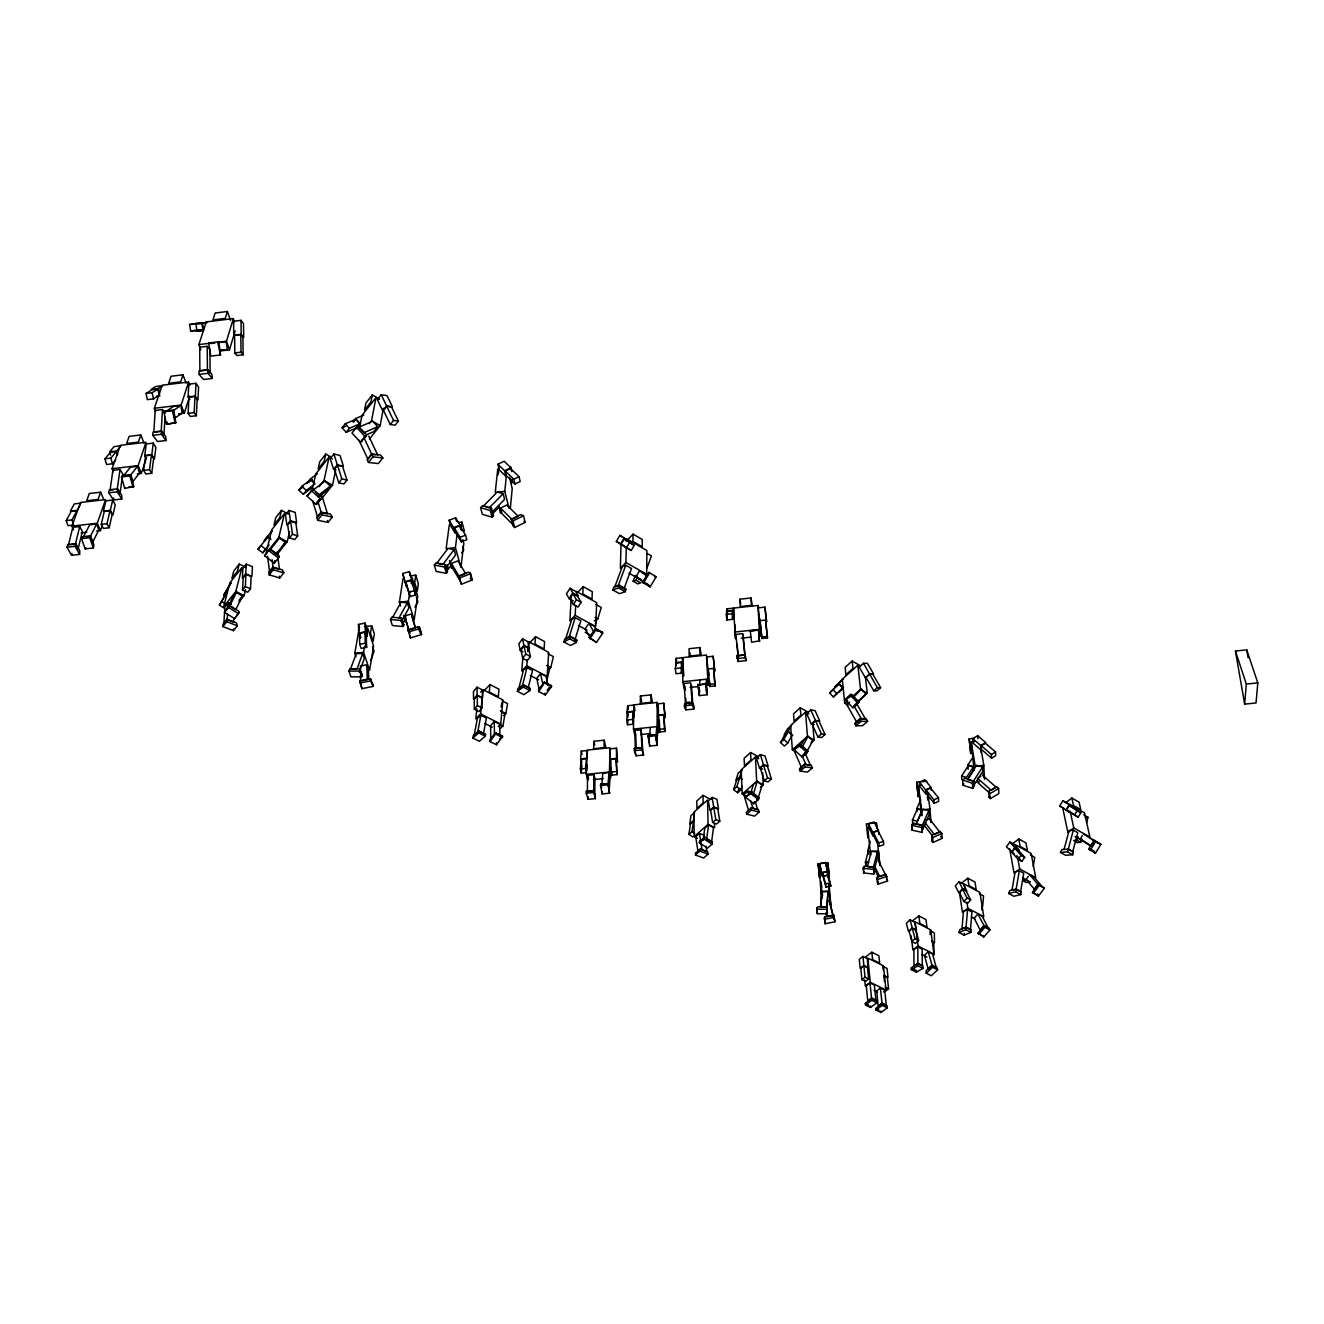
<?xml version="1.0" encoding="UTF-8"?>
<svg xmlns="http://www.w3.org/2000/svg" width="1324" height="1324" viewBox="0 0 1324 1324"><rect width="100%" height="100%" fill="white"/><g stroke="black" fill="none" stroke-linecap="round" stroke-linejoin="round"><path stroke-width="1.5" d="M595.436 798.62L593.831 790.478L595.436 798.62L588.055 799.348L586.234 793.242L586.433 791.222L593.831 790.478M593.764 790.13L593.831 774.689L587.542 775.318L587.409 792.695M657.201 702.432L658.425 708.522L658.376 732.751L657.118 726.644L657.201 702.432L633.865 704.848L633.468 729.061L634.792 735.151L634.841 731.113M588.055 799.348L588.071 796.717M650.994 694.901L650.945 702.332L640.336 703.441L640.435 695.994L650.994 694.901L652.55 702.514M633.054 534.135L632.922 541.417L642.223 546.795L642.306 539.497L633.054 534.135L626.269 541.284M620.989 544.478L620.377 568.261L625.904 562.501L626.252 546.663M133.774 486.537L130.977 474.588L122.586 475.564L121.494 476.938L124.688 488.424L133.774 486.537L128.759 487.116M611.043 767.755L610.761 777.867L609.404 772.041L610.099 747.762L587.31 750.063L586.317 774.341L587.74 780.167M604.224 740.215L603.976 747.663L593.615 748.722L593.897 741.258L604.224 740.215L605.896 747.497M583.156 586.615L582.808 593.963L592.01 599.077L592.308 591.729L583.156 586.615L577.976 592.06M196.349 415.753L197.144 399.666L194.976 396.488L188.951 397.217L188.107 413.32L190.325 416.464L196.349 415.753L194.165 412.608L194.976 396.488M250.534 588.7L251.146 576.486L245.966 574.384L243.169 577.893L242.524 590.123L247.737 592.209L250.534 588.7L245.321 586.615L245.966 574.384M196.002 383.298L198.6 387.154L197.971 399.914L195.356 396.108L196.002 383.298L188.786 384.175L188.124 396.968L189.878 399.517M245.718 573.822L246.231 564.156L252.421 566.672L251.941 576.337L245.718 573.822L242.375 578.042L242.904 568.36L246.231 564.156M571.207 596.876L569.899 620.84L575.179 615.346L575.692 605.366M237.344 625.805L236.433 622.876L226.95 619.185L223.044 624.067L222.879 626.583L233.421 630.638L237.344 625.805L226.801 621.701L226.95 619.185M161.197 431.376L162.455 409.546L155.156 410.423L153.849 432.253L161.197 431.376L163.961 435.133L164.987 417.325M165.996 440.528L161.379 434.289L161.578 430.995L153.005 432.005L152.806 435.315L157.473 441.521L165.996 440.528L165.715 436.622L161.578 430.995M233.736 618.507L233.52 622.197L227.198 619.748L227.529 614.204M233.421 630.638L233.52 628.966M227.86 608.659L228.208 603.115L231.336 604.356M609.619 793.208L608.246 783.676L600.616 784.255L600.517 785.595L602.205 793.937L609.619 793.208L607.948 784.867L609.057 772.521L602.768 773.15L601.923 784.553M609.139 790.825L610.05 777.502L609.057 772.521M602.205 793.937L602.354 791.918M535.525 636.695L534.979 644.093L544.081 648.975L544.594 641.577L535.525 636.695L529.335 643.199M522.897 656.919L521.772 670.987L526.803 665.74L527.266 659.716M527.895 651.689L528.673 641.66L548.699 652.401L547.126 676.514L526.803 665.74M175.877 422.687L173.643 409.96L165.02 411.003L163.845 411.764L166.493 424.243L175.877 422.687L166.493 424.243M981.729 909.936L982.027 906.212M982.722 906.261L983.55 895.901L979.264 893.617M167.271 423.713L167.387 422.207M970.955 932.394L971.171 929.729L966.057 927.048L959.883 929.531L958.973 932.477L964.104 935.141L970.955 932.394L965.825 929.729L958.973 932.477M1244.659 704.12L1246.314 684.045L1235.441 651.027L1246.711 649.869L1257.8 682.886L1256.029 702.978L1244.659 704.12L1235.441 651.027M657.234 745.296L655.81 734.688L648.197 735.449L648.098 736.525L649.621 746.057L657.234 745.296L655.81 734.688M964.104 935.141L964.253 933.354M965.825 929.729L967.563 909.687L971.932 911.971L970.459 929.68L966.073 927.379L961.969 929.034L963.475 911.359L967.563 909.687M585.572 768.466L586.416 758.685L581.219 759.215L580.342 768.979L581.219 773.133L586.433 772.604L585.572 768.466L580.342 768.979M586.598 770.651L587.095 764.776M655.992 735.763L656.77 726.909L657.664 732.586L656.754 743.261L656.141 739.437M498.304 726.611L500.72 724.145L502.888 699.916L483.061 689.655L480.695 692.154M581.219 773.133L581.915 765.305M580.607 758.851L581.302 751.138L587.508 750.509L586.846 758.222L580.607 758.851L581.65 763.816M649.323 738.196L650.316 727.571M649.621 746.057L649.77 744.436M693.726 709.085C696.308 698.956 678.864 700.777 685.998 709.879L693.726 709.085L692.353 702.316M512.355 479.453L512.007 483.061L511.081 479.305M510.352 508.184L512.222 488.556L509.442 477.285M827.351 913.841L826.987 906.973L817.951 906.824L816.709 909.158L817.338 913.676L827.351 913.841L826.987 906.973M490.012 684.558L489.284 691.989L498.287 696.656L498.983 689.225L490.012 684.558L484.088 690.78M828.046 891.681L826.524 907.288L820.516 907.188L822.072 891.598L828.046 891.681L827.037 911.16M821.625 897.54L820.847 905.202L821.575 890.539M500.919 509.243L500.522 513.182L498.602 505.636M476.855 708.77L475.812 718.866L480.612 713.851L483.061 689.655M509.028 508.333L504.792 491.353L506.347 475.713L505.288 470.98L510.501 468.481L519.041 476.706L520.2 481.473L514.97 484.005L506.463 475.746M817.338 913.676L816.875 907.585M821.592 884.746L821.559 894.031M707.182 694.769L705.874 683.482L697.98 685.054L699.37 695.58L707.182 694.769L705.874 683.482M497.989 475.018L498.751 467.819M705.841 686.842L706.652 679.328L706.668 693.147L706.255 690.003M632.839 724.211L632.922 711.716L627.593 712.279L626.699 720.041L627.477 724.758L632.839 724.211L632.922 711.716M634.295 716.847L634.064 705.08L627.708 705.725L626.98 711.849L627.924 717.492M627.477 724.758L627.924 720.868M699.37 695.58L698.062 684.293M699.37 685.667L700.032 680.023M461.05 529.418L461.96 522.136L458.17 522.566M462.738 539.646L463.814 543.585L460.918 567.384L455.423 547.623L457.177 533.787M452.229 564.438L451.716 568.393L449.481 560.499M1038.43 896.166L1032.455 892.393L1037.966 883.853L1044.371 888.139L1038.43 896.166L1037.751 893.882M151.714 473.313L149.513 469.689L151.416 455.125L145.541 455.804L143.621 470.384L145.839 474.009L151.714 473.313L153.601 458.766L151.416 455.125M153.286 443.126L155.884 447.512L154.395 459.064L151.78 454.678L153.286 443.126L146.269 443.954L144.746 455.506L146.501 458.418M449.283 524.949L446.138 548.666L455.423 547.623M712.031 844.166L712.312 842.014L704.947 837.281L699.568 841.402L699.37 842.842L707.562 848.072L712.031 844.166L703.822 838.903L704.02 837.48M708.605 824.703L706.668 838.886L711.584 842.031L713.471 827.831L708.605 824.703L704.815 828.063L703.127 840.21M121.808 499.016L121.758 495.325L117.604 488.821L109.263 489.797L108.833 492.793L113.5 499.976L121.808 499.016L117.191 491.816L117.604 488.821M220.496 354.964L218.824 341.791L217.632 341.906L220.496 354.964L210.814 356.139L208.729 342.999L218.824 341.791M120.021 469.49L117.24 489.268L120.004 493.587L122.751 473.86L120.021 469.49L112.904 470.318L110.091 490.095L113.665 489.681M758.52 630.671L758.371 629.744L750.278 631.002L751.585 642.272L759.678 640.799M989.045 791.156L990.484 798.571L998.842 793.556L998.644 788.459L996.591 786.638L989.045 791.156L989.111 797.346L990.484 798.571M989.111 797.346L989.276 796.237M113.5 499.976L113.765 497.989M759.248 638.929L759.066 631.184M683.118 666.717L682.704 657.664L682.903 668.157M688.91 834.385L692.022 831.621L693.544 821.178L690.449 823.942L688.91 834.385L692.948 836.967M694.405 814.028L693.445 820.648L689.738 823.958L690.946 815.7L694.653 812.373M681.496 673.171L681.595 662.513L676.134 663.092L675.29 668.521L675.985 673.734L681.496 673.171L681.595 662.513M415.769 575.195L414.693 582.543L417.259 591.067L418.334 583.718L415.769 575.195L410.241 575.808M759.595 641.428L758.371 629.744M758.867 629.512L759.049 640.303M405.823 617.001L405.227 620.989L403.472 615.362M411.119 583.272L412.012 577.297L417.672 596.048L414.18 620.029L408.404 601.212L409.91 591.249M400.543 605.962L399.368 602.188L403.108 578.274M675.935 665.74L676.2 658.342L706.453 655.049L708.174 685.551L707.761 669.464M867.617 721.282L860.964 721.398L860.087 718.651L866.061 718.551L867.617 721.282L862.553 725.684L855.9 725.817L855.006 723.069L860.087 718.651M1033.2 866.426L1034.739 857.406L1030.436 855.023M371.713 625.838L370.455 633.22L373.136 641.362L374.378 633.964L371.713 625.838L364.514 626.6M366.003 638.251L367.741 628.221L373.633 646.112L369.611 670.242L363.587 652.285L364.63 646.261M1008.64 893.501L1013.787 896.265L1020.804 894.61L1021.284 891.813L1016.137 889.033L1009.831 890.539L1008.64 893.501L1015.657 891.813L1019.348 870.828L1023.733 873.211L1020.572 891.697L1016.153 889.314L1011.933 890.324L1015.144 871.871L1019.348 870.828M356.007 656.82L354.782 653.228L359.052 629.148M499.926 728.713L502.855 726.197L505.089 713.619L500.604 711.319M503.501 715.622L505.834 713.603L507.605 703.656L502.243 700.876M501.167 706.851L501.879 702.862M483.558 733.264L486.388 718.105L480.893 715.291L477.385 718.369L474.124 735.416L477.65 732.354L480.893 715.291M485.246 736.194L485.56 734.472L478.659 730.831L473.38 735.432L472.883 738.014L479.354 741.274L485.246 736.194L478.758 732.9L472.883 738.014M369.479 438.939L380.154 425.616L383.397 408.255M478.758 732.9L478.659 730.831M369.181 423.68L371.548 420.701L376.016 397.597L379.392 399.55M372.292 394.949L370.902 402.033L364.53 410.109L365.954 403.009L372.292 394.949L379.293 398.987M359.681 426.957L361.998 415.355L376.016 397.597M321.451 498.966L332.523 485.13L335.8 469.507M319.134 486.653L324.032 480.48L329.097 457.061L332.44 458.915M325.77 454.082L324.198 461.265L318.141 468.944L319.729 461.745L325.77 454.082L330.95 456.962M312.282 489.615L315.774 473.942L329.097 457.061M109.147 527.746L106.996 523.708L109.975 510.766L104.265 511.428L101.253 524.37L103.404 528.408L109.147 527.746L112.11 514.821L109.975 510.766M110.339 510.303L112.705 500.058L105.87 500.853L103.487 511.097L110.339 510.303L112.888 515.152L115.221 504.924L112.705 500.058M276.931 554.607L287.225 541.748L289.509 531.867M732.536 619.367L732.569 610.96L726.975 611.572L726.247 614.402L726.893 619.963L732.536 619.367L732.569 610.96M278.851 537.312L284.461 513.629L271.768 529.699L266.025 553.449L278.851 537.312L287.225 541.748M733.827 616.984L733.595 608.13L726.909 608.841L727.124 617.696M281.482 510.369L279.745 517.634L273.985 524.949L275.74 517.667L281.482 510.369L288.301 514.026M79.622 554.375L79.821 550.9L75.799 543.651L67.656 544.578L67.011 547.242L71.529 555.286L79.622 554.375L75.154 546.316L75.799 543.651M79.705 526.538L75.435 544.114L68.467 544.909L72.787 527.333L79.705 526.538L82.353 531.387L78.116 548.963L76.329 545.736M978.022 933.122L983.947 925.459L989.045 928.124L989.971 929.944L983.732 936.995L978.022 933.122L981.415 934.893M71.529 555.286L71.959 553.515M546.729 680.95L550.023 667.379L546.994 665.757M548.434 669.05L550.784 667.412L553.399 656.638L547.971 653.742M726.893 619.963L726.975 611.572M239.197 601.758L244.113 595.635L245.585 589.643M528.392 687.123L532.529 670.54L526.969 667.594L523.443 670.11L518.793 688.513L522.335 686.031L526.969 667.594M529.799 690.549L529.898 688.182L523.344 684.74L518.032 688.463L517.336 691.244L523.874 694.67L529.799 690.549L523.245 687.106L517.336 691.244M523.245 687.106L523.344 684.74M235.854 591.414L241.928 567.516L229.83 582.841L223.624 606.789L235.854 591.414L244.113 595.635M239.296 564.007L237.41 571.339L231.915 578.307L233.818 570.975L239.296 564.007L246.016 567.5M873.377 867.369L877.398 851.928L871.374 851.216L867.319 866.641L873.377 867.369L873.807 871.407L877.812 855.966L877.398 851.928M873.741 874.138L873.857 867.104L864.754 865.995L863.132 868.213L863.645 872.913L873.741 874.138L873.857 867.104M1074.79 841.236L1077.206 842.594L1080.715 842.296L1081.642 838.804M1086.574 822.866L1088.03 817.289L1083.711 814.806M1060.425 852.408L1065.605 855.287L1072.705 854.758L1073.45 851.878L1068.286 848.982L1067.525 851.845L1060.425 852.408L1061.898 849.495L1068.303 849.214L1072.738 851.713L1077.736 832.68L1073.317 830.181L1069.064 830.578L1064.033 849.561M1073.582 840.558L1077.091 840.26L1078.017 836.751M870.282 841.319L867.899 850.322L868.329 854.294M866.773 861.593L865.78 865.383L865.416 862.073L868.428 850.72L868.776 854.03M863.645 872.913L864.059 871.357M1068.303 849.214L1073.317 830.181M642.024 747.514L634.328 748.722L634.395 750.642L636.017 755.789L643.563 755.028L642.024 747.514L634.328 748.722M219.668 351.042L229.482 349.834L235.175 330.934M758.437 799.63L759.016 797.743L751.701 792L745.644 797.362L753.77 803.734L758.437 799.63L750.311 793.258L750.708 792M229.482 349.834L226.47 341.211L233.372 318.587L206.23 321.931L198.898 344.588L200.751 349.751M595.37 624.216L597.025 618.821M594.261 620.774L597.786 618.904L601.295 607.468L595.8 604.406M753.77 803.734L754.349 801.831M757.245 781.441L753.406 793.887L758.271 797.71L762.061 785.231L757.245 781.441L754.597 783.775M574.782 640.319L580.855 620.741L575.228 617.663L571.72 619.566L565.596 639.095L569.105 637.241L575.228 617.663M576.403 642.454L576.718 639.79L570.114 636.199L564.835 638.995L563.908 641.941L570.512 645.516L576.403 642.454L569.783 638.847L563.908 641.941M750.509 793.854L753.273 784.933M227.43 311.488L225.262 318.405L212.932 319.928L215.133 313.01L227.43 311.488L230.492 320.391M569.783 638.847L570.114 636.199M742.45 779.604L739.802 777.519L736.574 780.415L733.612 789.584L737.6 792.712L740.861 789.832L742.019 786.158M178.525 413.916L184.251 413.237L189.762 395.926M737.6 792.712L738.775 789.038M733.612 789.584L736.856 786.688L739.802 777.519M184.251 413.237L181.156 405.045L188.587 382.024L162.19 385.201L154.362 408.255L155.636 411.516M182.993 374.808L180.676 381.858L168.678 383.298L171.044 376.248L182.993 374.808L186.138 383.265M137.299 473.876L141.304 473.413L146.517 457.806M141.304 473.413L138.143 465.651L146.037 442.282L120.352 445.311L112.077 468.696L113.384 471.791M140.791 434.967L138.325 442.117L126.657 443.507L129.156 436.341L140.791 434.967L144.002 443.01M96.586 531.073L100.475 530.626L102.378 525.165M100.475 530.626L97.264 523.228L105.572 499.595L80.565 502.475L71.91 526.141L73.548 529.815M100.624 492.197L98.042 499.446L86.672 500.753L89.304 493.504L100.624 492.197L103.769 499.545M932.013 841.121L932.046 835.179L940.255 831.489L941.844 833.508L942.175 838.373L933.072 842.478L932.013 841.121L932.046 835.179M370.786 660.461L374.08 651.375L372.474 646.542M361.7 676.796L362.28 675.223L359.532 668.686L349.801 668.769L348.924 671.119L350.91 676.862L361.7 676.796L359.747 671.036L348.924 671.119M359.284 672.311L364.332 658.475L362.677 653.543L356.255 653.609L350.479 669.166L356.967 669.116L362.677 653.543M635.255 575.592L633.153 581.253L636.017 580.26L637.423 576.47M647.006 567.963L651.441 555.948L647.271 553.548M623.869 589.048L631.498 568.526L625.805 565.282L622.346 566.556L614.7 587.029L618.143 585.82L625.805 565.282M625.226 591.712L625.805 588.816L619.119 585.043L613.939 586.863L612.78 589.941L619.45 593.682L625.226 591.712L618.54 587.939L612.78 589.941M618.54 587.939L619.119 585.043M799.382 769.327L804.578 764.279L811.198 765.156L812.39 767.837L807.541 772.058L800.176 771.114L799.729 768.516L804.578 764.279M922.116 832.415L922.729 825.249L913.709 823.214L911.706 825.249L912.104 830.165L922.116 832.415L922.729 825.249M922.249 825.481L928.836 810.503L922.845 809.179L916.241 824.14L922.249 825.481L922.58 829.701L929.15 814.707L928.836 810.503M865.317 1003.443L871.523 997.932L876.571 1000.414L876.819 1002.748L870.53 1007.448L865.466 1004.982L865.317 1003.443L868.676 1005.081M875.776 1008.524L881.983 1003.046L887.014 1005.512L887.262 1007.829L880.973 1012.512L875.925 1010.08L875.776 1008.524L879.119 1010.146M912.104 830.165L912.368 823.743M917.036 811.364L916.82 808.6L920.693 799.878M912.435 820.069L917.333 809.063L922.232 810.139L917.35 821.178L912.435 820.069L912.716 823.528L915.993 824.256M234.563 618.622L239.181 612.333L238.519 611.009L229.466 605.333L225.543 610.265L224.517 612.333L234.563 618.622L239.181 612.333M226.321 610.232L233.09 596.545L236.433 592.341L242.408 596.098L235.722 609.785L229.697 606.011L224.517 612.333M229.466 605.333L228.44 607.402L238.519 613.724M229.697 606.011L236.433 592.341M219.42 605.184L227.198 591.663L219.42 605.184L224.352 608.279M93.342 547.954L93.938 545.041L90.628 535.823L82.485 536.75L81.492 538.636L85.199 548.881L93.342 547.954L89.668 537.709L96.635 524.006L89.718 524.801L83.246 537.196M85.199 548.881L85.845 547.623M73.184 523.328L71.943 519.935L76.842 510.865L71.132 511.511L66.2 520.597L68.054 525.694L73.796 525.032M80.135 504.907L77.239 510.286L70.387 511.081L74.293 503.914L81.095 503.12M911.293 967.943L917.88 963.342L922.977 965.908L922.994 968.423L916.39 972.18L911.293 969.631L911.293 967.943L916.374 970.509L916.39 972.18M807.011 752.76L807.872 751.188L800.739 744.551L799.663 744.336L794.218 749.682L802.129 757.047L807.011 752.76L799.084 745.379L799.663 744.336M802.129 757.047L807.872 751.188M402.993 626.5L403.853 624.928L401.338 618.027L391.788 617.183L390.481 619.516L392.401 625.54L402.993 626.5L401.106 620.459L401.966 618.904M414.942 607.236L417.887 601.857L416.348 596.793M401.371 621.684L408.901 607.997L407.312 602.834L400.99 602.288L392.45 617.663M800.11 746.918L803.933 740L808.07 736.326L812.787 740.712L807.127 751.122L802.377 746.703L808.07 736.326M398.805 618.225L407.312 602.834M787.747 743.062L792.066 735.432L788.21 731.824L784.834 734.853L780.465 742.483L784.354 746.091L787.747 743.062L783.858 739.437L788.21 731.824M788.161 731.162L791.587 725.155L787.548 728.779L784.106 734.787L788.161 731.162L792.795 735.499M877.233 882.711L877.349 877.018L885.988 874.254L887.543 881.089L877.961 884.167L877.829 881.685M626.103 547.524L616.322 541.367L619.847 535.376L629.661 541.516L619.847 535.376M620.459 544.28L624.018 538.256M624.183 539.034L621.221 544.048L626.484 547.739L631.217 550.47L634.213 545.405L624.183 539.034L634.213 545.405M626.484 547.739L629.463 542.674M643.216 582.063L636 576.734L639.558 570.71L646.807 575.957L643.216 582.063L648.909 585.291L645.996 583.156M642.438 582.295L648.81 572.382L656.191 576.718L650.183 586.88L642.438 582.295L643.53 583.106L649.538 572.911L648.81 572.382M1062.874 800.788L1073.516 807.375L1069.13 804.86L1065.936 810.123L1070.322 812.622L1059.697 806.002L1062.874 800.788L1067.243 803.287M1066.565 809.891L1069.229 805.505L1072.887 807.607L1080.831 812.787L1078.133 817.189L1066.565 809.891L1078.133 817.189M1074.459 815.087L1077.157 810.685L1069.229 805.505M1086.359 835.427L1083.429 833.772L1094.187 840.988L1090.943 846.301L1080.219 839.035L1082.37 835.527M1089.222 848.303L1094.087 840.343L1100.873 844.348L1095.461 853.202L1089.222 849.561L1089.222 848.303L1094.369 851.2M1094.087 840.343L1095.726 841.435L1090.314 850.289L1089.222 849.561M973.57 785.744L982.706 771.511L982.507 767.109L976.649 765.206L967.463 779.406L973.339 781.359L982.507 767.109M972.693 788.425L974.083 786.274L973.819 781.143L964.997 778.247L962.631 780.068L962.912 785.198L972.693 788.425L972.428 783.295L973.819 781.143M973.223 767.026L966.437 777.519L961.621 775.93L968.44 765.471L973.223 767.026L973.405 770.634L967.596 779.621M962.912 785.198L963.839 783.758M968.158 769.277L967.927 764.958L972.246 758.321M570.081 588.27L572.812 593.036L578.406 596.131L575.626 591.365L570.081 588.27L566.424 593.831L569.138 598.63L573.325 600.947M569.138 598.63L572.812 593.036M572.978 593.748L569.899 598.415L573.358 604.489L578.042 607.071L581.137 602.387L577.628 596.346L572.978 593.748L576.453 599.789L581.137 602.387M573.358 604.489L576.453 599.789M587.955 624.68L585.175 628.867L589.974 637.341L593.715 631.697L588.882 623.29L594.459 626.351L597.389 631.416M589.18 637.556L595.684 628.569L602.255 632.177L602.751 633.021L596.495 642.421L589.18 637.556L596.495 642.421M589.908 638.83L596.164 629.413L602.751 633.021M1009.881 842.031L1014.78 847.641L1019.149 850.058L1014.234 844.431L1009.881 842.031L1006.406 846.797L1014.184 854.03M1011.271 852.441L1014.78 847.641M1014.846 848.254L1011.933 852.242L1018.106 859.375L1021.764 861.394L1024.71 857.389L1018.487 850.256L1014.846 848.254L1021.052 855.37L1024.71 857.389M1018.106 859.375L1021.052 855.37M527.564 650.713L529.418 648.197L528.028 641.776L522.533 638.83L518.859 643.828L520.2 650.283L522.963 651.756M520.2 650.283L523.89 645.251L522.533 638.83M524.039 645.913L520.961 650.101L522.666 658.276L527.3 660.742L530.411 656.522L528.657 648.379L524.039 645.913L525.777 654.056L522.666 658.276M1028.417 876.273L1026.067 879.45L1034.474 889.281L1038.033 884.465L1029.592 874.668L1033.945 877.051L1042.418 886.848M1033.316 893.386L1039.241 885.342L1037.966 883.853M539.547 674.694L536.75 678.451L539.199 689.688L542.029 685.898M544.065 682.29L538.421 689.87L538.785 691.575L545.306 694.984L551.595 686.577L551.33 685.435L544.065 682.29L548.947 684.856M538.785 691.575L544.826 682.009M547.176 690.251L549.443 687.222M444.98 568.476L448.323 569.105L451.865 564.405M461.563 552.853L463.731 549.957L462.771 546.415M446.37 573.358L447.512 571.852L445.245 564.57L436.01 562.832L434.305 565.083L436.142 571.405L446.37 573.358L444.566 567.02L445.708 565.514M445.476 568.476L455.605 555.037L454.099 549.609L449.498 548.765M454.099 549.609L442.812 564.537L438.194 563.676M436.655 563.379L447.975 548.484M124.688 488.424L125.399 487.497M751.353 807.673L751.353 810.089L759.215 812.092L758.42 809.477L751.353 807.673L746.19 812.39L746.719 814.144L754.581 816.13L759.215 812.092M342.089 427.834L345.25 423.796L355.66 419.394L359.78 423.862L356.603 427.867L346.226 432.336L342.089 427.834L345.547 426.361M121.494 476.938L129.901 475.961L137.613 466.263L139.467 473.082L132.433 482.135L130.53 475.233L123.347 476.077L130.497 467.091L137.613 466.263M298.81 490.128L301.839 486.305L310.544 479.735L314.996 483.839L306.324 490.426L303.295 494.266L298.81 490.128L303.179 486.835M353.028 421.76L355.56 418.55L363.769 415.091M353.541 422.075L355.66 419.394M346.226 432.336L349.404 428.297L359.78 423.862M317.28 473.777L310.395 478.94L306.787 483.525L312.298 479.371M308.542 482.284L310.544 479.735M269.633 534.052L271.917 531.156M267.332 547.193L262.748 552.869L257.998 549.212L260.861 545.571L265.627 549.228L269.07 544.991M264.916 540.738L267.779 537.114L270.923 539.53M288.963 510.419L285.471 514.854L286.894 525.132L290.403 520.713L288.963 510.419L295.186 512.405L296.659 522.682L290.403 520.713M333.896 454.016L330.222 458.667L333.631 469.457L337.322 464.807L333.896 454.016L339.987 455.456L343.446 466.23L337.322 464.807M381.196 394.734L377.34 399.616L382.702 410.788L386.591 405.905L392.401 406.733L387.005 395.595L381.196 394.734L386.591 405.905M356.52 427.288L351.969 433.047L360.426 442.233L366.417 435.877L366.268 434.636L358.638 426.378L356.52 427.288L365.01 436.49L366.417 435.877M356.702 428.728L360.509 423.912L355.56 418.55M307.002 496.02L313.109 489.201L321.351 496.781L321.682 498.072L317.33 503.517L316.155 504.427L307.002 496.02L313.109 489.201M262.748 552.869L265.627 549.228M290.635 521.259L287.705 524.933L289.526 537.925L294.755 539.547L297.701 535.872L295.848 522.897L290.635 521.259L292.472 534.251L289.526 537.925M270.129 548.798L268.722 550.552L278.404 558L278.834 555.501L270.129 548.798L264.585 555.732L274.267 563.18L274.697 560.664M337.521 465.32L334.459 469.192L338.762 482.797L343.876 483.922L346.971 480.082L342.618 466.495L337.521 465.32L341.857 478.924L338.762 482.797M228.208 603.115L224.881 607.302L223.855 623.918L227.198 619.748M386.757 406.385L383.513 410.457L390.266 424.507L395.131 425.153L398.392 421.098L391.59 407.064L386.757 406.385L393.542 420.453L398.392 421.098M242.524 590.123L245.321 586.615M360.426 442.233L365.01 436.49M319.167 499.496L316.999 502.226L317.33 503.517M276.037 554.111L285.322 542.476L279.579 538.041L270.262 549.675M372.689 421.247L377.721 426.709L373.815 431.574L366.864 434.62M239.048 600.302L242.408 596.098M281.797 546.895L285.322 542.476M313.258 490.012L324.943 481.092L330.371 486.09L326.664 490.724L319.398 496.351M316.155 504.427L321.682 498.072M222.879 626.583L226.801 621.701M274.267 563.18L279.331 556.841M272.893 567.053L268.789 572.167L269.136 574.831L279.712 577.959L283.816 572.862L282.409 569.899L272.893 567.053L273.24 569.734L269.136 574.831M272.099 559.738L273.125 567.582L269.6 571.951L267.58 556.279M390.266 424.507L393.542 420.453M264.585 555.732L266.008 553.978M317.644 520.249L316.784 517.469L321.103 512.107L330.421 514.06L332.324 517.039L327.988 522.384L317.644 520.249L321.964 514.887L317.909 501.531M371.663 453.95L367.129 459.577L368.469 462.457L378.333 463.566L382.884 457.955L380.534 454.993L371.663 453.95L373.02 456.813L382.884 457.955M375.784 454.86L371.829 454.397L367.94 459.229L359.003 440.213M368.469 462.457L373.02 456.813M824.72 922.249L824.902 916.82L833.723 915.016L834.914 921.769L825.117 923.771L824.902 916.82M271.966 531.04L264.155 540.738L267.597 536.386L270.427 538.57M257.998 549.212L267.779 537.114M117.356 455.34L116.313 451.567L110.455 452.262L104.977 458.783L106.565 464.476L112.474 463.781L115.718 459.842M477.054 687.173L473.462 691.509L473.512 699.386L477.12 695.034L477.054 687.173L482.482 689.986L482.581 697.847L477.12 695.034M477.269 695.63L474.273 699.254L474.323 709.217L478.907 711.567L481.936 707.926L481.82 697.98L477.269 695.63L477.352 705.576L474.323 709.217M104.977 458.783L110.885 458.087L116.313 451.567M109.71 451.765L116.744 450.938L121.014 445.791L114.03 446.618L109.71 451.765L110.653 455.158M494.216 721.431L490.575 725.767L490.807 739.355L494.481 735.002L494.216 721.431L499.661 724.228L499.942 735.863M495.557 732.966L490.029 739.487L490.062 741.556L496.5 744.8L502.607 736.194L495.557 732.966L502.607 736.194M490.062 741.556L496.186 732.917M499.777 738.842L501.978 736.227M958.99 881.652L955.332 885.855L958.824 892.856L962.515 888.636L958.99 881.652L963.309 883.969L966.851 890.936L962.515 888.636M962.565 889.182L959.503 892.69L963.922 901.528L967.563 903.448L970.658 899.923L966.189 891.102L962.565 889.182L967.016 897.986L970.658 899.923M963.922 901.528L967.016 897.986M977.89 913.957L974.183 918.161L980.256 930.226L983.997 926.006L988.366 928.289L982.226 916.241L977.89 913.957L984.874 927.28L989.971 929.944M978.635 934.33L984.874 927.28M857.969 703.292L859.094 702.084L851.084 694.289L845.225 699.602L852.855 707.794L857.969 703.292L850.322 695.083L851.084 694.289M858.978 700.512L865.813 694.008L861.279 689.142L853.186 696.954M852.855 707.794L859.094 702.084M856.959 704.087L865.383 718.866L861.394 718.932L853.897 705.758L865.813 694.008M861.279 689.142L853.765 697.069L858.349 701.985M833.375 697.02L842.594 688L838.87 683.995L835.345 687.156L829.635 692.982L833.375 697.02L843.57 687.239M492.048 517.204L493.455 515.781L491.469 508.118L482.714 505.536L480.579 507.688L482.333 514.324L492.048 517.204L490.327 510.551L491.469 508.118M838.853 683.283L843.355 678.699L834.633 687.073L838.853 683.283L843.322 688.083L839.085 691.873M829.635 692.982L838.87 683.995M492.015 512.156L504.593 499.38L503.17 493.687L497.361 492.015M492.793 513.596L499.214 507.059M503.17 493.687L489.152 507.886L485.263 506.728M483.31 506.165L495.954 493.422M910.051 919.766L906.328 923.324L908.479 931.451L912.236 927.876L910.051 919.766L914.354 921.984L916.539 930.093L912.236 927.876M912.269 928.356L909.158 931.335L911.888 941.579L915.496 943.416L918.641 940.454L915.877 930.209L912.269 928.356L915.033 938.6L918.641 940.454M911.888 941.579L915.033 938.6M933.47 966.371L936.366 967.844L932.51 953.925L928.207 951.724L924.433 955.266L928.207 969.201L932.013 965.643M926.188 973.206L926.254 970.509L931.98 965.163L937.044 967.728L937.624 969.83L931.269 975.755L926.188 973.206L932.559 967.281L928.207 951.724M702.994 795.36L696.805 800.937L696.937 808.401L703.16 802.824L702.994 795.36L711.021 799.531M750.592 752.512L744.121 758.321L744.452 765.785L750.94 759.959L750.592 752.512L758.685 756.865M800.275 707.777L793.523 713.851L794.052 721.282L800.838 715.208L800.275 707.777L808.434 712.329M852.193 661.024L845.126 667.379L845.904 674.793L852.987 668.438L852.193 661.024L860.418 665.79M758.718 758.768L755.458 757.014L741.192 769.823L742.201 794.102L745.495 795.823M808.815 713.967L805.538 712.13L790.627 725.502L792.331 749.732L795.641 751.536M712.113 797.379L708.357 800.739L709.929 810.404L713.702 807.028L712.113 797.379L716.896 799.249L718.502 808.898L713.702 807.028M759.546 768.251L763.501 764.742L768.135 766.017L764.958 755.905L760.34 754.614L756.401 758.122L759.546 768.251L762.641 769.095M811.331 724.079L815.452 720.405L819.804 721.083L815.104 710.64L810.751 709.945L806.647 713.619L811.331 724.079L814.227 724.526M863.496 663.258L859.21 667.097L865.35 677.756L869.653 673.916L873.592 673.966L867.435 663.341L863.496 663.258L877.365 687.653L880.642 687.669L872.913 674.28L869.636 674.247L866.028 677.441L873.757 690.83L877.018 690.847L880.642 687.669M780.465 742.483L783.858 739.437M713.785 807.474L710.64 810.271L712.626 822.469L716.648 824.008L719.809 821.211L717.79 809.03L713.785 807.474L715.804 819.655L712.626 822.469M763.567 765.14L760.274 768.069L764.246 780.846L768.119 781.888L771.429 778.975L767.423 766.215L763.567 765.14L767.556 777.916L771.429 778.975M815.468 720.769L812.026 723.831L817.934 737.021L821.559 737.551L825.034 734.506L819.093 721.332L815.468 720.769L821.393 733.959L825.034 734.506M845.225 699.602L850.322 695.083M848.419 698.079L852.226 694.703M694.223 836.569L708.092 824.306L707.513 799.994L693.826 812.274L694.223 836.569L697.483 838.224M742.201 794.102L756.683 781.292L755.458 757.014M792.331 749.732L807.458 736.343L805.538 712.13M848.072 705.229L844.729 703.342L847.608 700.793M851.928 696.97L860.55 689.341L857.869 665.211L842.279 679.195L844.729 703.342M704.302 835.262L699.469 833.441L695.696 836.768L697.963 851.448M794.218 749.682L799.084 745.379M752.429 792.397L747.746 791.156L743.807 794.632L748.441 810.007M797.098 747.779L800.739 744.551M849.66 702.084L846.781 704.616L857.042 722.722L861.394 718.932M764.246 780.846L767.556 777.916M745.644 797.362L751.701 792M760.373 787.35L763.269 784.784L762.624 772.653M811.082 742.681L814.111 740L812.771 723.864M858.614 700.777L867.253 693.164L865.416 677.094M817.934 737.021L821.393 733.959M704.947 837.281L699.568 841.402M699.37 842.842L703.822 838.903M873.757 690.83L877.365 687.653M802.94 754.796L805.737 752.346M695.216 853.351L700.33 848.932L707.628 851.646L708.026 854.146L703.59 858.018L695.464 855.006L695.894 852.805M756.683 799.795L759.016 797.743M695.464 855.006L699.899 851.117L700.33 848.932M746.719 814.144L751.353 810.089M800.176 771.114L805.025 766.894L812.39 767.837M854.857 723.996L859.938 719.561M855.9 725.817L860.964 721.398M330.371 486.09L318.753 495.06L316.006 492.545M654.47 576.933L656.191 576.718M862.967 956.441L859.276 959.304L860.153 968.307L863.86 965.461L862.967 956.441L867.253 958.576L868.147 967.579L863.86 965.461M865.697 956.921L871.837 952.204L878.888 955.729L879.682 963.177L872.599 959.635L871.837 952.204M912.501 920.859L918.889 915.943L925.989 919.617L926.966 927.065L919.832 923.391L918.889 915.943M961.191 883.34L967.827 878.226L974.977 882.049L976.152 889.513L968.986 885.673L967.827 878.226M1011.867 844.282L1018.785 838.953L1025.968 842.941L1027.374 850.405L1020.159 846.417L1018.785 838.953M1066.118 802.46L1071.877 798.024L1079.11 802.178L1080.748 809.643L1073.499 805.489L1071.877 798.024M863.91 965.875L860.815 968.241L861.907 979.611L865.499 981.382L868.61 979.015L867.485 967.645L863.91 965.875L865.019 977.244L868.61 979.015M861.907 979.611L865.019 977.244M303.295 494.266L311.984 487.646M883.538 991.924L886.037 990.054L883.439 965.875L867.865 958.096L870.282 982.292L865.3 986.082L864.704 980.025M918.095 946.031L933.95 954.107L930.722 929.878L915.049 921.785L918.095 946.031L912.898 949.97L911.16 935.836M966.934 902.207L967.861 908.281L962.449 912.385L959.42 892.161M1017.858 858.829L1019.695 868.958L1014.068 873.228L1009.716 848.949M1070.156 811.132L1073.764 827.947L1067.889 832.399L1062.775 808.12M870.017 982.938L866.277 985.784L867.799 1001.192L871.556 998.346L875.909 1000.464L874.336 985.056L870.017 982.938L871.755 1000.265L876.819 1002.748M880.41 988.052L876.67 990.882L878.259 1006.273L882.032 1003.46L886.335 1005.561L884.697 990.17L880.41 988.052L882.231 1005.379L887.262 1007.829M865.466 1004.982L871.755 1000.265M885.475 991.196L888.603 988.863L887.361 977.509L883.836 975.755L884.432 981.432M875.925 1010.08L882.231 1005.379M173.643 409.96L172.501 410.738L175.116 423.217M163.845 411.764L173.163 410.672L180.709 405.591M165.765 411.549L173.411 406.468L178.889 405.823M153.452 398.905L159.244 395.247L157.937 389.14L151.912 389.852L146.054 393.46L147.378 399.633L153.452 398.905L152.128 392.732L157.937 389.14M162.984 385.615L155.802 386.492L151.184 389.322L158.417 388.445L161.462 386.558M990.269 793.49L998.644 788.459M980.902 776.261L977.575 778.247L991.163 790.263L996.194 787.25L982.574 775.268M991.544 758.172L995.698 755.706L995.565 752.015L985.37 743.244L981.216 745.693L981.382 749.367L991.544 758.172L991.395 754.498L981.216 745.693M601.377 632.69L602.255 632.177M991.395 754.498L995.565 752.015M980.77 745.561L985.768 742.632L977.691 735.681L972.71 738.593L972.941 743.012L980.985 749.98L980.77 745.561L972.71 738.593M917.83 947.041L913.891 949.325L913.957 965.974L917.913 963.706L922.282 965.908L922.166 949.242L917.83 947.041L917.896 965.858L911.293 969.631M514.655 527.531L525.132 522.368L523.526 515.781L520.746 514.589L511.296 519.223L512.934 525.81L514.655 527.531L513.017 520.944L511.296 519.223M500.571 508.085L511.941 519.438L518.247 516.343L506.844 505.023L500.571 508.085L501.995 513.712L513.348 525.082M513.017 520.944L523.526 515.781M505.288 470.98L513.811 479.238L519.041 476.706M510.899 467.753L504.13 461.248L497.907 464.228L504.643 470.748L510.899 467.753L511.825 471.559M933.072 842.478L932.708 837.612L941.844 833.508M925.708 820.334L929.332 818.728L939.825 832.035L934.347 834.501L925.062 822.634M934.198 803.354L933.933 799.828L938.484 797.809L930.64 788.028L926.105 790.031L926.37 793.556L934.198 803.354L938.733 801.334L938.484 797.809M925.625 789.882L931.053 787.482L924.831 779.737L919.435 782.12L919.75 786.34L925.939 794.102L925.625 789.882L919.435 782.12M377.721 426.709L363.819 432.749L358.738 427.238L370.952 422.008M458.418 576.039L468.332 572.183L470.599 573.689L472.32 579.962L461.348 584.248L458.418 576.039L459.594 577.992L470.599 573.689M465.7 573.706L457.972 560.863L451.418 563.412L459.097 576.271L464.045 574.335M461.331 541.83L466.809 539.729L465.568 535.177L459.776 525.827L454.314 527.912L455.572 532.447L461.331 541.83L460.073 537.296L454.314 527.912M460.073 537.296L465.568 535.177M449.101 520.249L453.652 527.664L455.158 533.092L450.607 525.678L449.101 520.249L455.605 517.767L460.189 525.165L461.679 530.593M453.652 527.664L460.189 525.165M877.961 884.167L877.481 879.517L887.097 876.422M879.004 846.301L878.656 842.925L883.439 841.402L877.994 830.843L873.244 832.349L873.592 835.725L879.004 846.301L883.77 844.778L883.439 841.402M868.445 823.793L872.731 832.167L873.145 836.222L868.858 827.848L868.445 823.793L874.121 821.989L878.441 830.347L878.838 834.401M872.731 832.167L878.441 830.347M407.974 629.777L418.07 626.798L419.394 627.179L421.214 633.137L421.628 634.56L410.44 637.87L407.974 629.777L408.586 631.896L419.807 628.586L421.628 634.56M415.388 628.056L411.317 614.005L404.664 615.974L408.669 630.025L413.717 628.552M408.735 592.275L414.329 590.636L415.637 594.972L410.059 596.594L405.74 581.981L411.284 580.359L412.592 584.678M409.298 571.654L413.27 584.943L411.698 579.763L405.045 581.716L406.633 586.896L402.678 573.573L409.298 571.654L410.854 576.817M1026.265 879.781L1022.79 880.642L1026.398 882.595L1029.873 881.751M825.117 923.771L824.521 919.303L834.335 917.3M819.606 863.728L825.415 862.536L827.814 871.324L828.327 875.23L822.502 876.405L819.606 863.728L822.502 876.405M821.972 872.516L827.814 871.324M822.932 875.991L822.502 872.748L827.368 871.755L827.798 874.999L822.932 875.991L825.944 887.097L830.827 886.104L825.415 862.536M825.944 887.097L825.514 883.853L830.396 882.86M360.26 634.544L360.376 638.003L358.721 633.071L358.473 624.415L365.043 623.091L366.665 628.023L366.963 636.678L365.325 631.747L365.043 623.091M358.721 633.071L365.325 631.747M364.911 632.276L359.4 633.369L359.731 644.325L361.121 648.446L366.649 647.337L366.285 636.381L364.911 632.276L365.275 643.216L366.649 647.337M359.731 644.325L365.275 643.216M360.161 666.088L366.781 664.764L368.403 669.63L368.734 678.964M359.913 680.735L369.909 678.732L372.954 684.938L373.02 686.444L361.915 688.679L359.913 680.735L361.915 688.679M359.963 683.002L371.101 680.768L371.051 679.262M199.758 323.304L207.14 322.394L194.976 323.586L201.893 323.387L202.903 329.808L190.639 331L189.597 324.512L195.853 323.735L196.895 330.239L202.903 329.808M201.893 323.387L189.597 324.512M241.001 320.342L233.57 321.252L233.752 335.22L241.2 334.31L243.715 337.504L243.5 323.586L241.001 320.342L241.2 334.31M190.639 331L196.895 330.239M240.786 334.641L234.596 335.402L234.828 352.945L236.946 355.544L243.136 354.799L242.888 337.306L240.786 334.641L241.034 352.184L243.136 354.799M198.898 344.588L214.653 342.651M218.592 342.171L226.47 341.211M214.488 342.999L210.681 343.462L214.637 343.082M207.223 346.309L207.438 370.058L210.135 373.169L209.904 349.503L207.223 346.309L199.709 347.219L199.891 370.968L205.551 370.29M219.817 350.496L227.331 349.569L226.106 341.791L218.294 342.535M234.828 352.945L241.034 352.184M207.835 369.71L199.03 370.786L199.063 374.361L203.598 379.508L212.353 378.449L211.873 374.378L207.835 369.71L207.868 373.302L212.353 378.449M199.063 374.361L207.868 373.302M146.054 393.46L152.128 392.732M156.364 396.224L159.972 395.793M188.124 396.968L195.356 396.108M154.362 408.255L181.156 405.045M188.107 413.32L194.165 412.608M152.806 435.315L161.379 434.289M144.746 455.506L151.78 454.678M112.077 468.696L138.143 465.651M143.621 470.384L149.513 469.689M108.833 492.793L117.191 491.816M66.2 520.597L71.943 519.935M71.91 526.141L97.264 523.228M101.253 524.37L106.996 523.708M81.029 532.844L86.871 532.182M86.739 536.799L90.231 536.402M81.492 538.636L89.668 537.709M504.792 491.353L495.259 492.445L497.741 468.977L498.685 472.718M67.011 547.242L75.154 546.316M399.368 602.188L408.404 601.212M219.536 350.413L227.331 349.569M751.056 598.001L751.436 605.349L740.282 606.558L739.951 599.193L751.056 598.001L752.297 606.326M758.47 608.792L757.973 605.465L733.446 608.097L735.499 638.747L734.919 624.746M726.346 611.076L733.066 610.347M764.924 607.137L766.596 621.883L764.924 607.137L758.222 607.848L759.91 622.594L759.562 618.92M354.782 653.228L363.587 652.285M726.247 614.402L731.891 613.79M759.43 620.724L766.133 620.013M734.439 632.078L759.331 629.43L757.973 605.465M750.278 631.002L758.304 630.141M738.345 657.995L735.813 634.378L742.598 633.666L743.145 635.503M741.225 638.151L750.774 637.142M761.532 636.993L767.142 636.397L767.523 637.903L761.929 638.499L760.026 620.824L761.929 638.499M699.899 647.552L689.059 648.694L689.175 656.092L700.048 654.95L699.899 647.552L701.306 655.512M713.173 656.274L714.778 670.887L713.173 656.274L706.635 656.969L708.241 671.582M736.971 655.562L744.916 654.718L745.726 657.383L746.024 660.659L738.113 661.487L736.971 655.562L738.113 661.487M675.521 662.629L682.075 661.934M736.971 656.356L744.916 654.718M737.17 658.558L745.131 657.73L746.024 660.659M675.29 668.521L680.784 667.958M707.529 669.05L714.083 668.372M683.995 688.05L682.803 681.678L707.049 679.162M697.98 685.054L706.056 684.16M709.25 684.409L714.728 683.846L715.308 685.915L709.846 686.477L708.125 669.199L709.002 675.108M690.036 687.437L698.096 686.593M658.74 718.22L657.366 703.905L663.738 703.243L665.128 717.575L663.738 703.243M684.541 703.739L692.303 702.928M688.811 703.739L692.121 703.392L690.714 682.82L684.094 683.498L685.484 704.07M626.98 711.849L633.385 711.203M684.673 705.808L692.435 705.013M657.862 715.092L664.251 714.43M658.458 715.291L663.787 714.745L665.161 731.427L659.815 731.973L659.071 729.375L657.366 703.905M626.699 720.041L632.061 719.495M633.468 729.061L657.118 726.644M642.769 750.046L641.164 729.772L634.726 730.434L635.404 749.516M659.071 729.375L664.433 728.845L665.161 731.427M640.684 734.539L650.514 733.546M648.197 735.449L656.009 735.101M648.098 736.525L655.711 735.747M1246.314 684.045L1257.8 682.886M616.487 748.192L610.265 748.821L610.281 758.983L616.537 758.354L617.53 762.061L616.487 748.192L616.537 758.354M634.395 750.642L641.974 749.881L643.563 755.028M616.09 758.718L610.894 759.248L610.927 772.074L611.771 775.136L617.001 774.623L616.09 758.718L617.001 774.623M586.317 774.341L609.404 772.041M610.927 772.074L616.157 771.544M969.168 738.842L970.773 753.571L969.168 738.842L974.414 738.312M593.5 779.588L603.082 778.644M974.034 770.121L971.204 741.97L974.58 741.639M600.616 784.255L608.246 783.676M600.517 785.595L607.948 784.867M586.251 791.487L593.649 790.742M586.234 793.242L593.632 792.497M984.477 779.422L983.848 765.355L975.275 766.215L971.204 741.97M916.655 782.236L918.227 796.667L916.655 782.236L926.899 781.226M921.454 815.087L918.326 785.562L921.636 785.231M1085.217 817.57L1088.03 817.289M976.069 782.252L979.462 781.921M918.326 785.562L921.636 809.841L929.994 809.03L930.987 822.485M876.968 828.46L876.356 822.849L866.343 823.826L867.849 837.976M870.265 851.63L878.441 850.852L879.93 865.582L877.316 840.723M819.059 872.019L819.506 877.613L818.05 863.728L827.848 862.801L829.304 876.687L827.848 862.801M820.168 875.462L819.093 867.402L821.029 891.681L829.006 890.936L830.843 905.07L829.138 884.829M208.729 342.999L209.937 342.883M200.983 330.95L196.2 331.298L203.631 330.371L202.406 322.659M746.041 796.105L747.05 796.121M816.709 909.158L826.755 909.323M390.481 619.516L401.106 620.459M402.662 621.403L406.12 621.701L404.813 617.481M865.416 862.073L868.726 862.47M863.132 868.213L873.244 869.438M807.557 765.024L810.487 765.404L804.992 752.959M470.053 578.439L472.32 579.962M434.305 565.083L444.566 567.02M321.964 514.887L332.324 517.039M916.82 808.6L922.696 809.907M341.857 478.924L346.971 480.082M911.706 825.249L921.736 827.517M419.89 632.756L421.214 633.137M480.579 507.688L490.327 510.551M273.24 569.734L283.816 572.862M273.125 567.582L279.48 569.469L277.13 551.86M292.472 534.251L297.701 535.872M967.927 764.958L973.686 766.828L973.835 769.707M962.631 780.068L972.428 783.295M846.003 698.791L847.145 699.204M699.899 851.117L708.026 854.146M715.804 819.655L719.809 821.211M372.954 684.938L369.909 678.732M874.039 990.369L877.547 992.073M885.044 987.108L888.603 988.863M870.282 982.292L886.037 990.054M883.787 975.341L888.023 977.443L887.047 968.456L882.827 966.338L883.207 969.946M917.896 965.858L922.994 968.423M932.559 967.281L937.624 969.83M496.202 734.29L502.64 737.567M921.703 954.439L926.982 957.103M479.089 731.179L485.56 734.472M484.948 723.516L492.247 727.24M931.633 941.165L934.479 942.622L934.363 932.89L930.11 930.689L930.143 934.595M480.612 713.851L500.72 724.145M499.827 724.658L502.855 726.197M500.439 710.822L505.834 713.603M477.352 705.576L481.936 707.926M708.092 824.306L714.629 827.666L714.513 823.611M971.303 917.036L974.845 918.889M523.708 685.253L530.262 688.695M967.861 908.281L983.798 916.688L979.926 892.426L964.153 884.018L964.766 888.056M530.229 675.455L538.686 679.907M545.074 683.134L551.595 686.577M756.683 781.292L763.269 784.784M525.777 654.056L530.411 656.522M547.143 665.476L550.784 667.412M523.89 645.251L529.418 648.197M1015.657 891.813L1020.804 894.61M1032.455 892.393L1037.586 895.173M1022.972 878.077L1030.105 881.949M570.396 636.877L577.016 640.468M1019.695 868.958L1035.749 877.713L1031.131 853.434L1015.276 844.662M585.076 632.243L589.693 634.759M1038.033 884.465L1040.962 886.054M1039.241 885.342L1044.371 888.139M324.032 480.48L332.523 485.13M594.807 629.082L598.1 630.886M578.456 625.524L587.012 630.191M807.458 736.343L814.111 740M575.179 615.346L595.717 626.633L596.661 602.652L576.403 591.398M595.022 617.398L597.786 618.904M1067.525 851.845L1072.705 854.758M1077.091 840.26L1080.715 842.296M619.301 585.87L626.004 589.643M619.582 586.615L622.446 588.237M633.153 581.253L637.804 583.884L640.684 582.891L636.017 580.26M1080.219 839.035L1090.744 845.672M1075.055 836.454L1084.008 841.501M636 576.734L641.644 579.945M629.016 573.176L641.114 580.044M1073.764 827.947L1089.884 837.099L1084.505 812.82L1068.551 803.668M1095.726 841.435L1100.873 844.348M1095.66 841.816L1098.589 843.487M625.904 562.501L646.658 574.351L646.906 550.552L626.434 538.736M642.372 572.316L645.202 573.921M371.548 420.701L380.154 425.616M1077.157 810.685L1080.831 812.787M860.55 689.341L867.253 693.164M1059.697 806.002L1064.066 808.501M616.322 541.367L631.217 550.47M222.167 601.725L225.461 603.794M692.022 831.621L694.719 833.342M1087.815 836.272L1097.05 842.461M1094.369 852.457L1095.461 853.202M649.074 586.069L650.183 586.88M270.311 549.543L276.12 554.011M736.856 786.688L740.861 789.832M989.839 793.291L977.791 782.6L977.642 779.704M310.395 478.94L314.417 482.648M311.339 490.559L320.507 498.999M301.839 486.305L306.324 490.426M362.28 675.223L359.532 668.686M523.99 521.226L525.132 522.368M833.177 689.821L836.933 693.842M345.25 423.796L349.404 428.297M1016.815 855.668L1021.764 861.394M926.105 790.031L933.933 799.828M940.586 836.354L942.175 838.373M924.218 825.315L932.328 835.709M931.666 836.255L932.708 837.612M403.224 624.067L403.853 624.928M162.455 409.546L165.202 413.369M459.643 580.028L452.924 568.757L451.418 563.412M873.244 832.349L878.656 842.925M878.259 860.385L885.541 874.734L879.781 876.587L874.353 865.813M886.451 878.921L887.543 881.089M983.12 935.77L983.732 936.995M873.873 868.014L878.391 876.985M876.753 878.06L877.481 879.517M447.049 570.909L447.512 571.852M368.767 436.109L377.754 455.092M363.67 437.102L371.829 454.397M810.751 709.945L815.452 720.405M802.162 755.921L806.084 764.825M804.231 765.09L805.025 766.894M794.119 750.642L801.93 768.45M188.587 382.024L189.795 385.284M90.793 537.941L92.448 542.559L98.803 530.113L96.635 524.006M233.372 318.587L234.547 322.013M371.101 680.768L373.02 686.444M359.863 634.742L360.79 637.489M358.473 624.415L359.565 627.692M634.461 748.275L636.017 755.789M760.34 754.614L763.501 764.742M401.338 618.027L402.744 622.561M735.813 634.378L736.392 636.215M404.664 615.974L409.761 633.385L408.669 630.025M321.848 495.49L327.524 513.894L321.318 512.603L317.611 517.188L312.547 500.604M327.425 520.531L327.988 522.384M418.07 626.798L419.427 631.267M411.847 615.71L415.438 627.89M755.359 801.996L757.692 809.676L752.992 808.467L750.658 800.772M405.74 581.981L410.059 596.594M402.678 573.573L404.25 578.754M747.746 791.156L748.904 795.012M411.284 580.359L415.637 594.972M587.542 775.318L588.617 778.992M593.748 792.066L594.824 795.741L594.89 778.363L593.831 774.689M419.394 627.179L419.807 628.586M447.065 564.686L448.323 569.105M445.245 564.57L446.602 569.32M409.828 635.735L410.44 637.87M459.097 576.271L461.348 584.248M110.885 458.087L112.474 463.781M116.744 450.938L117.687 454.331M129.901 475.961L133.062 487.447M459.776 525.827L460.603 528.839M455.605 517.767L456.598 521.375M469.821 572.398L471.543 578.671M828.294 876.852L830.827 886.104M461.96 522.136L464.393 531.073M822.502 872.748L825.514 883.853M834.914 921.769L833.723 915.016M833.772 919.27L829.205 900.37L833.276 915.447L827.384 916.638L826.391 912.865M493.173 514.771L493.455 515.781M825.895 912.931L826.888 916.704M824.107 917.78L824.521 919.303M511.941 519.438L512.885 523.212M497.907 464.228L499.33 469.921L506.066 476.458L504.643 470.748M513.811 479.238L514.97 484.005M510.402 466.478L511.329 470.219M593.897 741.258L594.757 744.899M548.119 685.7L546.001 676.365L540.473 673.436L542.956 684.64M544.925 693.279L545.306 694.984M158.417 388.445L159.575 393.956M173.163 410.672L174.735 418.152L182.249 412.989L181.09 407.444M640.435 695.994L641.627 701.703M581.219 759.215L581.799 761.962M581.302 751.138L581.997 754.432M600.831 784.42L601.592 788.177M689.787 652.666L690.516 656.638M750.36 630.588L750.526 631.515M1246.711 649.869L1248.085 657.73M981.051 749.202L983.848 765.355M980.637 748.805L981.283 752.529L981.117 748.888M983.169 773.332L983.864 777.387M627.708 705.725L628.321 709.482M627.593 712.279L628.106 715.407M634.064 705.08L634.974 710.69M648.396 735.879L649.505 742.731M706.04 846.268L706.917 851.779L702.051 849.958L699.469 833.441M739.951 599.193L740.712 604.191M759.331 629.43L760.307 636.132L759.297 618.143M927.727 792.844L929.994 809.03M929.994 816.312L930.838 822.37M821.029 891.681L821.84 897.738M676.2 658.342L676.614 661.437M822.072 891.598L822.585 895.454M818.05 863.728L818.911 870.149M279.463 576.172L279.712 577.959M699.155 687.537L699.784 692.27M828.791 880.774L826.954 866.641L827.814 876.769M726.909 608.841L727.488 613.79M361.7 440.379L361.833 441.604M863.546 866.657L863.893 869.785M867.667 827.334L870.662 855.304M880.808 1010.957L880.973 1012.512M876.356 822.849L876.852 827.881M870.365 1005.892L870.53 1007.448M767.523 637.903L765.62 620.228L767.142 636.397M743.327 637.489L745.114 657.3L742.598 633.666M744.932 655.529L745.131 657.73M737.104 644.143L738.163 656.025M828.493 884.862L829.006 890.936M820.979 881.519L821.459 887.593M821.956 893.667L822.27 897.705M921.636 809.841L922.083 815.601M927.429 796.27L927.727 800.11M715.308 685.915L713.586 668.637L714.728 683.846M931.053 787.482L931.269 790.296M709.416 680.784L709.846 686.477M691.476 685.319L692.899 705.841M684.889 686.014L685.17 690.118M685.716 698.327L686.13 704.484M685.782 706.784L685.998 709.879M961.621 775.93L961.836 779.538M977.691 735.681L977.84 738.627M663.787 714.745L664.433 728.845M659.286 719.925L659.815 731.973M641.164 729.772L641.974 749.881M635.686 733.562L636.165 746.885M366.781 664.764L367.278 679.692L360.591 681.033L360.442 675.422M360.211 667.958L360.327 671.698M496.467 742.747L496.5 744.8M933.801 942.638L933.95 954.918M683.846 675.985L682.522 657.565L682.803 681.678M611.771 771.478L611.771 775.136M742.069 769.674L739.735 776.923L735.863 780.382L738.196 773.133L742.069 769.674M230.955 583.073L223.706 595.155L230.955 583.073"/></g></svg>
